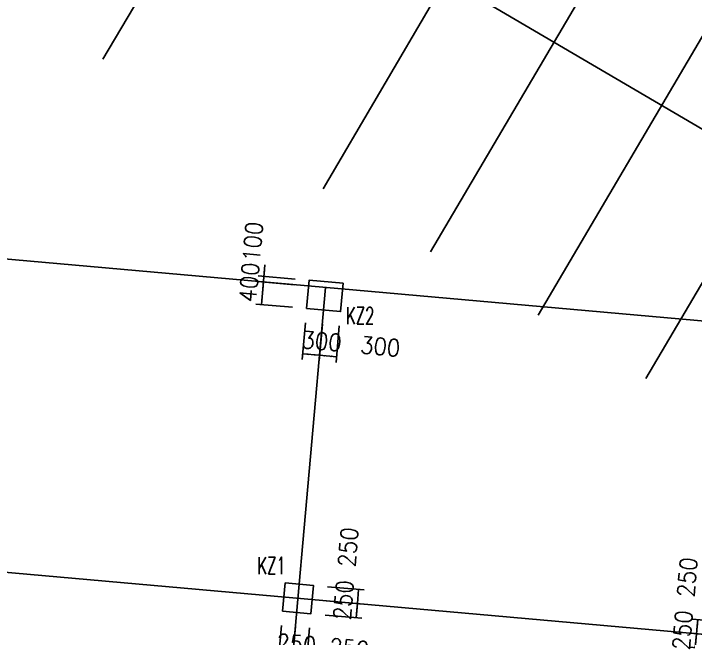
# Model space of a CAD drawing. Extents: x 387171 to 699106, y 11966 to 245688.
# Drawn here: x 607071 to 619086, y 98863 to 109873 of the extents above; entities that cross this region are included whole.
import ezdxf

# ---------------------------------------------------------------- set-up
doc = ezdxf.new("R2010")
doc.units = 0
doc.header["$LTSCALE"] = 100
doc.header["$MEASUREMENT"] = 0
for name, color, linetype in [('COLU', 7, 'Continuous'), ('DIM', 3, 'Continuous'), ('DOTE', 253, 'Continuous'), ('NUM', 7, 'Continuous')]:
    doc.layers.add(name, color=color, linetype=linetype)
doc.styles.get("Standard").update_dxf_attribs({"font": 'standard'})
doc.dimstyles.get("Standard").update_dxf_attribs({"dimtxt": 300, "dimasz": 100, "dimexe": 100, "dimexo": 250, "dimgap": 100, "dimtad": 0, "dimtoh": 1, "dimdec": 0, "dimdsep": 46, "dimcen": 0.09, "dimclrt": 7, "dimadec": 0, "dimazin": 0, "dimtfac": 1, "dimtdec": 4, "dimtofl": 0, "dimtmove": 0, "dimatfit": 3, "dimfxl": 1, "dimtolj": 1, "dimtzin": 0, "dimarcsym": 0})

# ---------------------------------------------------------------- blocks, each defined once
blk = doc.blocks.new('*D2983')
at = {"layer": 'DIM', "color": 0, "linetype": 'ByBlock', "lineweight": -2}
for p, q in [((612213, 104426), (612156, 103779)), ((612512, 104400), (612454, 103752)), ((612164, 103878), (612463, 103852))]:
    blk.add_line(p, q, dxfattribs=at)
for points in [[(612164, 103878), (612266, 103886), (612263, 103853)], [(612463, 103852), (612362, 103844), (612365, 103877)]]:
    blk.add_solid(points, dxfattribs=at)
at = {"layer": 'DIM', "color": 7, "linetype": 'Continuous', "lineweight": -2, "insert": (612501, 104100), "char_height": 300, "width": 566.67, "attachment_point": 5, "rotation": 354.9316}
blk.add_mtext('300', dxfattribs=at)
blk = doc.blocks.new('*D2729')
at = {"layer": 'DIM', "color": 0, "linetype": 'ByBlock', "lineweight": -2}
for p, q in [((612512, 104400), (612454, 103752)), ((612811, 104373), (612753, 103726)), ((612463, 103852), (612762, 103825))]:
    blk.add_line(p, q, dxfattribs=at)
for points in [[(612463, 103852), (612564, 103860), (612561, 103826)], [(612762, 103825), (612661, 103818), (612664, 103851)]]:
    blk.add_solid(points, dxfattribs=at)
at = {"layer": 'DIM', "color": 7, "linetype": 'Continuous', "lineweight": -2, "insert": (613533, 104008), "char_height": 300, "width": 566.67, "attachment_point": 5, "rotation": 354.9316}
blk.add_mtext('300', dxfattribs=at)
blk = doc.blocks.new('*D3505')
at = {"layer": 'DIM', "color": 0, "linetype": 'ByBlock', "lineweight": -2}
for p, q in [((612021, 105096), (611374, 105153)), ((611438, 104746), (611474, 105144)), ((611986, 104697), (611339, 104755))]:
    blk.add_line(p, q, dxfattribs=at)
for points in [[(611474, 105144), (611481, 105043), (611448, 105046)], [(611438, 104746), (611431, 104847), (611464, 104844)]]:
    blk.add_solid(points, dxfattribs=at)
at = {"layer": 'DIM', "color": 7, "linetype": 'Continuous', "lineweight": -2, "insert": (611222, 105137), "char_height": 300, "width": 576.67, "attachment_point": 5, "rotation": 84.9316}
blk.add_mtext('400', dxfattribs=at)
blk = doc.blocks.new('*D3696')
at = {"layer": 'DIM', "color": 0, "linetype": 'ByBlock', "lineweight": -2}
for p, q in [((611456, 104945), (611500, 105443)), ((612030, 105195), (611383, 105253)), ((612021, 105096), (611374, 105153))]:
    blk.add_line(p, q, dxfattribs=at)
for points in [[(611482, 105244), (611475, 105345), (611508, 105342)], [(611474, 105144), (611481, 105043), (611448, 105046)]]:
    blk.add_solid(points, dxfattribs=at)
at = {"layer": 'DIM', "color": 7, "linetype": 'Continuous', "lineweight": -2, "insert": (611286, 105854), "char_height": 300, "width": 476.67, "attachment_point": 5, "rotation": 84.9316}
blk.add_mtext('100', dxfattribs=at)
blk = doc.blocks.new('*D2268')
at = {"layer": 'DIM', "color": 0, "linetype": 'ByBlock', "lineweight": -2}
for p, q in [((619654, 98897), (619006, 98955)), ((619084, 98697), (619106, 98946)), ((619632, 98648), (618984, 98706))]:
    blk.add_line(p, q, dxfattribs=at)
for points in [[(619106, 98946), (619114, 98845), (619080, 98848)], [(619084, 98697), (619076, 98798), (619109, 98795)]]:
    blk.add_solid(points, dxfattribs=at)
at = {"layer": 'DIM', "color": 7, "linetype": 'Continuous', "lineweight": -2, "insert": (618860, 99008), "char_height": 300, "width": 566.67, "attachment_point": 5, "rotation": 84.9316}
blk.add_mtext('250', dxfattribs=at)
blk = doc.blocks.new('*D2457')
at = {"layer": 'DIM', "color": 0, "linetype": 'ByBlock', "lineweight": -2}
for p, q in [((619676, 99146), (619028, 99204)), ((619106, 98946), (619128, 99195)), ((619654, 98897), (619006, 98955))]:
    blk.add_line(p, q, dxfattribs=at)
for points in [[(619128, 99195), (619136, 99094), (619103, 99097)], [(619106, 98946), (619098, 99047), (619131, 99044)]]:
    blk.add_solid(points, dxfattribs=at)
at = {"layer": 'DIM', "color": 7, "linetype": 'Continuous', "lineweight": -2, "insert": (618943, 99940), "char_height": 300, "width": 566.67, "attachment_point": 5, "rotation": 84.9316}
blk.add_mtext('250', dxfattribs=at)
blk = doc.blocks.new('*D3383')
at = {"layer": 'DIM', "color": 0, "linetype": 'ByBlock', "lineweight": -2}
for p, q in [((611790, 99093), (611733, 98445)), ((612039, 99071), (611982, 98423)), ((611542, 98563), (612190, 98505))]:
    blk.add_line(p, q, dxfattribs=at)
for points in [[(611742, 98545), (611641, 98537), (611643, 98570)], [(611991, 98523), (612092, 98530), (612089, 98497)]]:
    blk.add_solid(points, dxfattribs=at)
at = {"layer": 'DIM', "color": 7, "linetype": 'Continuous', "lineweight": -2, "insert": (612053, 98768), "char_height": 300, "width": 566.67, "attachment_point": 5, "rotation": 354.9316}
blk.add_mtext('250', dxfattribs=at)
blk = doc.blocks.new('*D2998')
at = {"layer": 'DIM', "color": 0, "linetype": 'ByBlock', "lineweight": -2}
for p, q in [((612039, 99071), (611982, 98423)), ((612288, 99049), (612231, 98401)), ((611991, 98523), (612240, 98501))]:
    blk.add_line(p, q, dxfattribs=at)
for points in [[(611991, 98523), (612092, 98530), (612089, 98497)], [(612240, 98501), (612139, 98493), (612142, 98526)]]:
    blk.add_solid(points, dxfattribs=at)
at = {"layer": 'DIM', "color": 7, "linetype": 'Continuous', "lineweight": -2, "insert": (612985, 98686), "char_height": 300, "width": 566.67, "attachment_point": 5, "rotation": 354.9316}
blk.add_mtext('250', dxfattribs=at)
blk = doc.blocks.new('*D3766')
at = {"layer": 'DIM', "color": 0, "linetype": 'ByBlock', "lineweight": -2}
for p, q in [((612581, 99524), (613229, 99467)), ((613107, 99227), (613129, 99476)), ((612559, 99275), (613207, 99218))]:
    blk.add_line(p, q, dxfattribs=at)
for points in [[(613129, 99476), (613137, 99375), (613104, 99378)], [(613107, 99227), (613099, 99328), (613133, 99325)]]:
    blk.add_solid(points, dxfattribs=at)
at = {"layer": 'DIM', "color": 7, "linetype": 'Continuous', "lineweight": -2, "insert": (612884, 99538), "char_height": 300, "width": 566.67, "attachment_point": 5, "rotation": 84.9316}
blk.add_mtext('250', dxfattribs=at)
blk = doc.blocks.new('*D3522')
at = {"layer": 'DIM', "color": 0, "linetype": 'ByBlock', "lineweight": -2}
for p, q in [((612604, 99773), (613251, 99716)), ((613129, 99476), (613151, 99725)), ((612581, 99524), (613229, 99467))]:
    blk.add_line(p, q, dxfattribs=at)
for points in [[(613151, 99725), (613159, 99624), (613126, 99627)], [(613129, 99476), (613122, 99577), (613155, 99574)]]:
    blk.add_solid(points, dxfattribs=at)
at = {"layer": 'DIM', "color": 7, "linetype": 'Continuous', "lineweight": -2, "insert": (612967, 100471), "char_height": 300, "width": 566.67, "attachment_point": 5, "rotation": 84.9316}
blk.add_mtext('250', dxfattribs=at)

msp = doc.modelspace()

# ---------------------------------------------------------------- linework, layer by layer
at = {"layer": 'COLU'}
for points in [[(612235.1, 104675.2), (612832.8, 104622.2), (612877, 105120.2), (612279.3, 105173.2)], [(611812.3, 99341.7), (612310.3, 99297.5), (612354.5, 99795.6), (611856.5, 99839.7)]]:
    msp.add_lwpolyline(points, close=True, dxfattribs=at)
at = {"layer": 'DOTE'}
for p, q in [((580177.5, 130781.5), (629391, 101845)), ((613859.6, 117937.5), (608644.7, 109068.2)), ((621612, 117903.5), (614420.3, 105672.2)), ((618499.1, 116949.7), (612523.8, 106787.3)), ((623508.4, 116788.4), (616316.7, 104557.1)), ((624188.5, 113604.4), (618213.2, 103442)), ((666955.8, 100223.5), (587358.1, 107283.1)), ((612569.3, 105047.1), (607133.4, 43756.3)), ((666469.9, 94745), (595896.9, 101004.2))]:
    msp.add_line(p, q, dxfattribs=at)

# ---------------------------------------------------------------- texts
at = {"layer": 'NUM', "color": 200, "width": 0.7}
for s, p in [('KZ2', (612928.8, 104399.3)), ('KZ1', (611367.9, 99995.2))]:
    msp.add_text(s, height=300, dxfattribs=at).set_placement(p)

# ---------------------------------------------------------------- dimensions: what is measured, and where the dimension line sits
at = {"layer": 'DIM', "color": 200}
for p1, p2, distance, picture, middle in [((612270.5, 105073.6), (612279.3, 105173.2), 800, '*D3696', (611251.2, 105467.1)), ((612235.1, 104675.2), (612270.5, 105073.6), 800, '*D3505', (611170, 104550.7)), ((612235.1, 104675.2), (612534, 104648.7), -800, '*D2983', (611969.3, 104146.6)), ((612534, 104648.7), (612832.8, 104622.2), -800, '*D2729', (613001.4, 104055.1)), ((612332.4, 99546.6), (612354.5, 99795.6), -800, '*D3522', (612921.6, 99964.2)), ((619902.7, 98875.1), (619924.8, 99124.2), 800, '*D2457', (618898.2, 99434.1)), ((612310.3, 99297.5), (612332.4, 99546.6), -800, '*D3766', (612838.9, 99031.7)), ((611812.3, 99341.7), (612061.3, 99319.6), -800, '*D3383', (611546.5, 98813.1)), ((612061.3, 99319.6), (612310.3, 99297.5), -800, '*D2998', (612479, 98730.4)), ((619880.6, 98626.1), (619902.7, 98875.1), 800, '*D2268', (618815.5, 98501.7))]:
    dim = msp.add_aligned_dim(p1=p1, p2=p2, distance=distance, dimstyle='Standard', dxfattribs=at)
    dim.commit()
    dim.dimension.update_dxf_attribs({"geometry": picture, "text_midpoint": middle})

doc.saveas('drawing.dxf')
